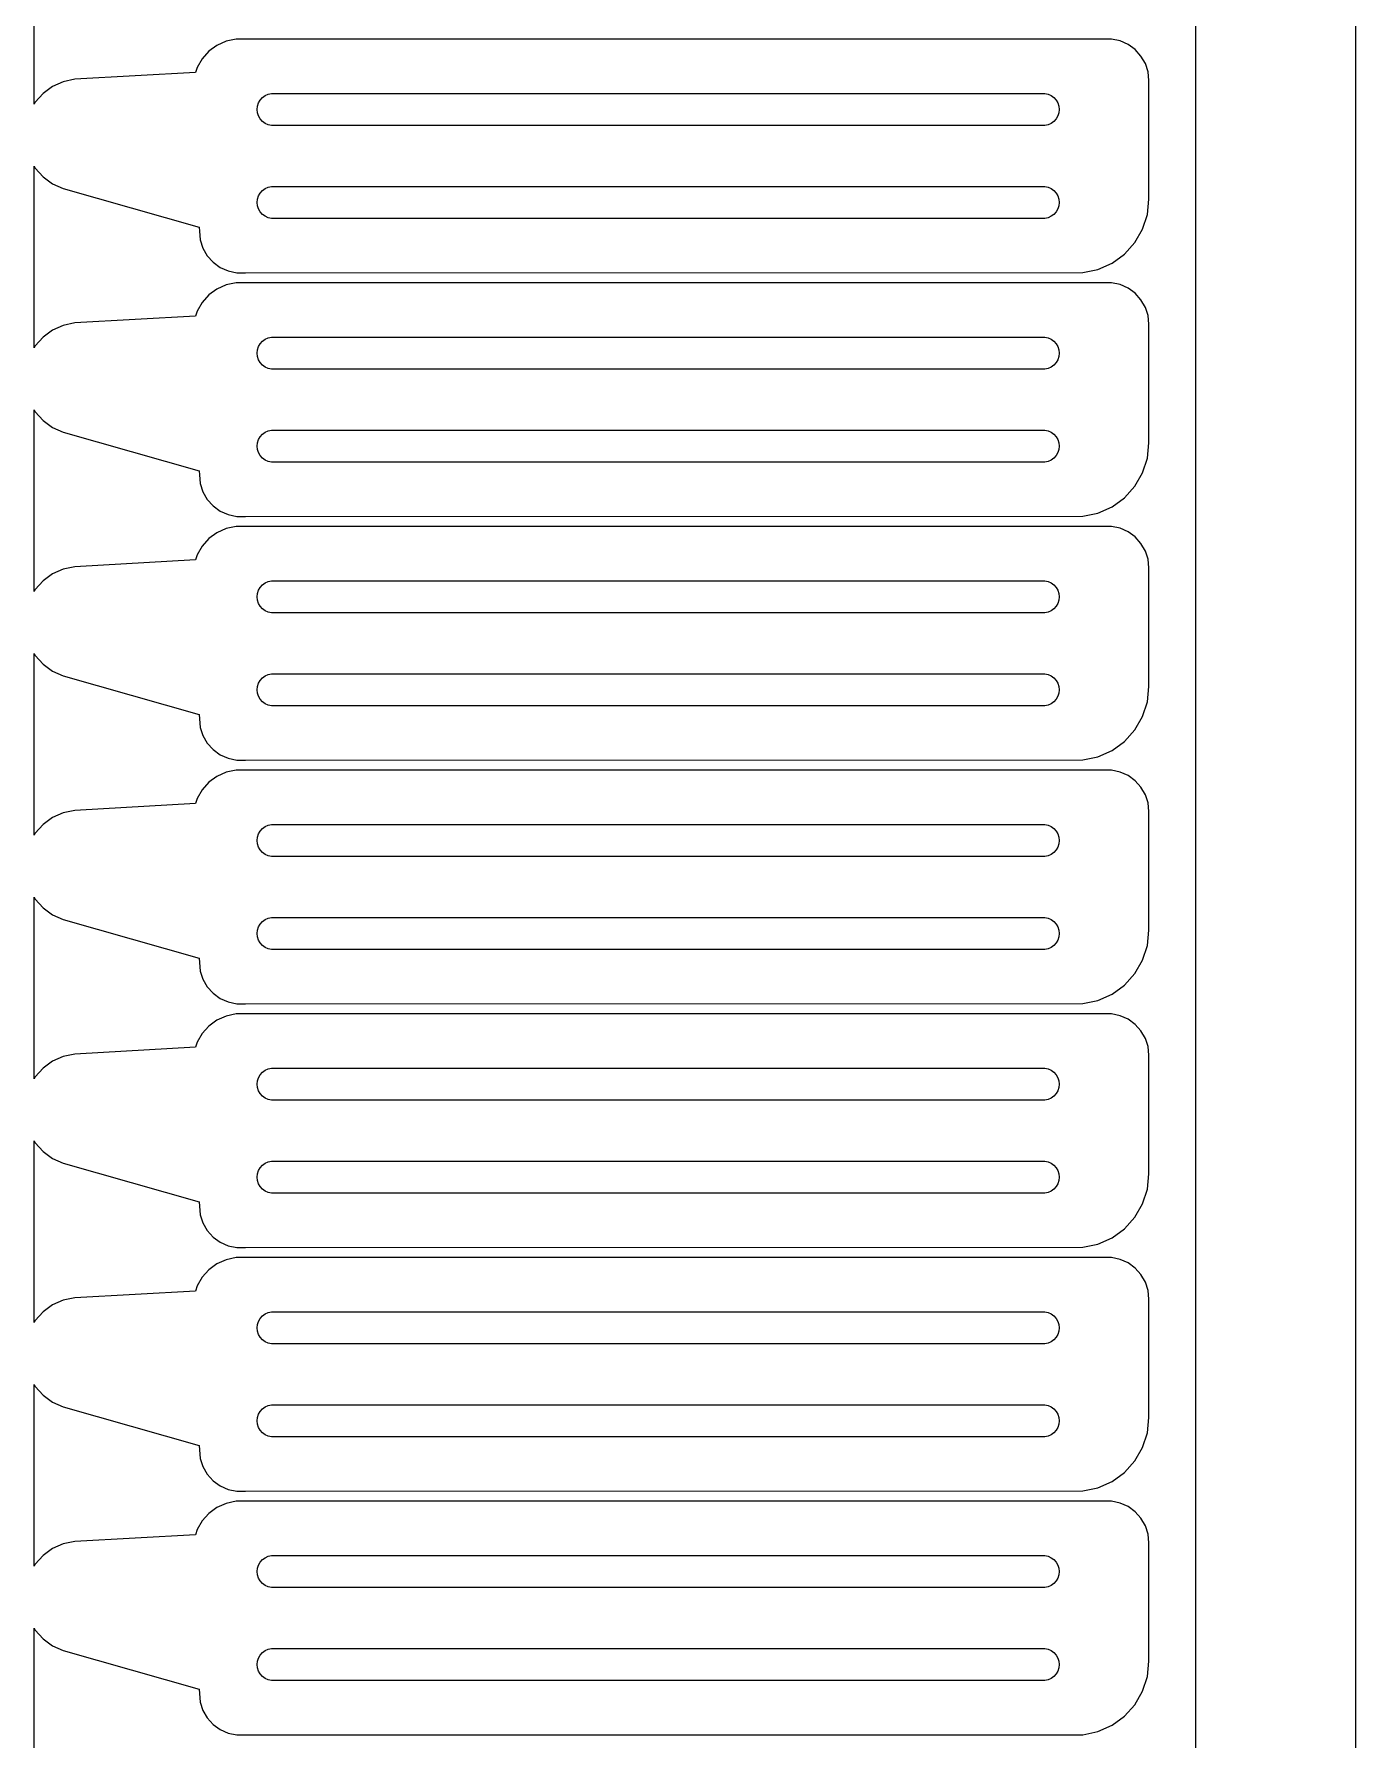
# Model space of a CAD drawing. Header units: metres. Extents: x 0 to 297, y 0 to 210.
# Drawn here: x 255.8 to 297, y 51.5 to 104.7 of the extents above; entities that cross this region are included whole.
import ezdxf

# ---------------------------------------------------------------- set-up
doc = ezdxf.new("R2010")
doc.units = ezdxf.units.M

msp = doc.modelspace()

# ---------------------------------------------------------------- linework, layer by layer
for p, q in [((297, 0), (297, 210)), ((292, 205), (292, 5)), ((255.8, 102.469), (255.8, 108.131)), ((261.5, 104.299), (261.246, 104.115)), ((261.786, 104.427), (261.5, 104.299)), ((262.093, 104.492), (261.786, 104.427)), ((289.386, 104.493), (262.093, 104.492)), ((289.652, 104.436), (289.386, 104.493)), ((289.9, 104.326), (289.652, 104.436)), ((290.12, 104.166), (289.9, 104.326)), ((261.036, 103.882), (260.88, 103.61)), ((261.246, 104.115), (261.036, 103.882)), ((290.302, 103.964), (290.12, 104.166)), ((290.438, 103.729), (290.302, 103.964)), ((257.067, 103.24), (256.709, 103.164)), ((260.828, 103.45), (257.067, 103.24)), ((260.88, 103.61), (260.828, 103.45)), ((290.522, 103.47), (290.438, 103.729)), ((290.55, 103.2), (290.522, 103.47)), ((256.079, 102.8), (255.834, 102.529)), ((256.375, 103.016), (256.079, 102.8)), ((256.709, 103.164), (256.375, 103.016)), ((262.915, 102.672), (263, 102.733)), ((263, 102.733), (263.095, 102.776)), ((263.095, 102.776), (263.198, 102.797)), ((263.198, 102.797), (287.302, 102.797)), ((287.302, 102.797), (287.405, 102.776)), ((287.405, 102.776), (287.5, 102.733)), ((287.5, 102.733), (287.585, 102.672)), ((290.55, 99.5), (290.55, 103.2)), ((255.834, 102.529), (255.8, 102.469)), ((262.75, 102.3), (262.761, 102.404)), ((262.761, 102.196), (262.75, 102.3)), ((262.761, 102.404), (262.793, 102.503)), ((262.793, 102.097), (262.761, 102.196)), ((262.793, 102.503), (262.845, 102.594)), ((262.845, 102.594), (262.915, 102.672)), ((287.585, 102.672), (287.655, 102.594)), ((287.655, 102.594), (287.707, 102.503)), ((287.707, 102.503), (287.739, 102.404)), ((287.739, 102.196), (287.707, 102.097)), ((287.739, 102.404), (287.75, 102.3)), ((287.75, 102.3), (287.739, 102.196)), ((262.845, 102.006), (262.793, 102.097)), ((262.915, 101.928), (262.845, 102.006)), ((263, 101.867), (262.915, 101.928)), ((263.095, 101.824), (263, 101.867)), ((263.198, 101.803), (263.095, 101.824)), ((287.302, 101.803), (263.198, 101.803)), ((287.405, 101.824), (287.302, 101.803)), ((287.5, 101.867), (287.405, 101.824)), ((287.585, 101.928), (287.5, 101.867)), ((287.655, 102.006), (287.585, 101.928)), ((287.707, 102.097), (287.655, 102.006)), ((255.8, 94.8693), (255.8, 100.531)), ((255.8, 100.531), (255.834, 100.471)), ((255.834, 100.471), (256.079, 100.199)), ((256.079, 100.199), (256.375, 99.9845)), ((256.375, 99.9845), (256.709, 99.8356)), ((256.709, 99.8356), (260.944, 98.6318)), ((262.75, 99.4), (262.761, 99.504)), ((262.761, 99.504), (262.793, 99.6034)), ((262.793, 99.6034), (262.845, 99.6939)), ((262.845, 99.6939), (262.915, 99.7716)), ((262.915, 99.7716), (263, 99.833)), ((263, 99.833), (263.095, 99.8755)), ((263.095, 99.8755), (263.198, 99.8973)), ((263.198, 99.8973), (287.302, 99.8973)), ((287.302, 99.8973), (287.405, 99.8755)), ((287.405, 99.8755), (287.5, 99.833)), ((287.5, 99.833), (287.585, 99.7716)), ((287.585, 99.7716), (287.655, 99.6939)), ((287.655, 99.6939), (287.707, 99.6034)), ((287.707, 99.6034), (287.739, 99.504)), ((287.739, 99.504), (287.75, 99.4)), ((290.5, 99.0218), (290.55, 99.5)), ((262.761, 99.296), (262.75, 99.4)), ((262.793, 99.1966), (262.761, 99.296)), ((262.845, 99.1061), (262.793, 99.1966)), ((262.915, 99.0284), (262.845, 99.1061)), ((263, 98.967), (262.915, 99.0284)), ((263.095, 98.9245), (263, 98.967)), ((287.5, 98.967), (287.405, 98.9245)), ((287.585, 99.0284), (287.5, 98.967)), ((287.655, 99.1061), (287.585, 99.0284)), ((287.707, 99.1966), (287.655, 99.1061)), ((287.739, 99.296), (287.707, 99.1966)), ((287.75, 99.4), (287.739, 99.296)), ((290.351, 98.5645), (290.5, 99.0218)), ((260.944, 98.6318), (260.95, 98.5)), ((260.95, 98.5), (260.978, 98.2297)), ((263.198, 98.9027), (263.095, 98.9245)), ((287.302, 98.9027), (263.198, 98.9027)), ((287.405, 98.9245), (287.302, 98.9027)), ((290.111, 98.1481), (290.351, 98.5645)), ((260.978, 98.2297), (261.062, 97.9712)), ((261.062, 97.9712), (261.198, 97.7359)), ((289.789, 97.7908), (290.111, 98.1481)), ((261.198, 97.7359), (261.38, 97.5339)), ((261.38, 97.5339), (261.6, 97.3742)), ((261.6, 97.3742), (261.848, 97.2636)), ((288.961, 97.3126), (289.4, 97.5081)), ((289.4, 97.5081), (289.789, 97.7908)), ((261.786, 96.8266), (261.5, 96.699)), ((262.093, 96.8918), (261.786, 96.8266)), ((261.848, 97.2636), (262.114, 97.2071)), ((289.386, 96.8929), (262.093, 96.8918)), ((262.114, 97.2071), (262.386, 97.2071)), ((262.386, 97.2071), (288.49, 97.2126)), ((288.49, 97.2126), (288.961, 97.3126)), ((289.652, 96.8364), (289.386, 96.8929)), ((289.9, 96.7258), (289.652, 96.8364)), ((261.246, 96.5147), (261.036, 96.2817)), ((261.5, 96.699), (261.246, 96.5147)), ((290.12, 96.5661), (289.9, 96.7258)), ((290.302, 96.3641), (290.12, 96.5661)), ((290.438, 96.1288), (290.302, 96.3641)), ((260.828, 95.8495), (257.067, 95.6404)), ((260.88, 96.0101), (260.828, 95.8495)), ((261.036, 96.2817), (260.88, 96.0101)), ((290.522, 95.8703), (290.438, 96.1288)), ((290.55, 95.6), (290.522, 95.8703)), ((256.375, 95.4155), (256.079, 95.2005)), ((256.709, 95.5643), (256.375, 95.4155)), ((257.067, 95.6404), (256.709, 95.5643)), ((290.55, 91.9), (290.55, 95.6)), ((255.834, 94.9286), (255.8, 94.8693)), ((256.079, 95.2005), (255.834, 94.9286)), ((262.75, 94.7), (262.761, 94.804)), ((262.761, 94.596), (262.75, 94.7)), ((262.761, 94.804), (262.793, 94.9034)), ((262.793, 94.9034), (262.845, 94.9939)), ((262.845, 94.9939), (262.915, 95.0716)), ((262.915, 95.0716), (263, 95.133)), ((263, 95.133), (263.095, 95.1755)), ((263.095, 95.1755), (263.198, 95.1973)), ((263.198, 95.1973), (287.302, 95.1973)), ((287.302, 95.1973), (287.405, 95.1755)), ((287.405, 95.1755), (287.5, 95.133)), ((287.5, 95.133), (287.585, 95.0716)), ((287.585, 95.0716), (287.655, 94.9939)), ((287.655, 94.9939), (287.707, 94.9034)), ((287.707, 94.9034), (287.739, 94.804)), ((287.739, 94.804), (287.75, 94.7)), ((287.75, 94.7), (287.739, 94.596)), ((262.793, 94.4966), (262.761, 94.596)), ((262.845, 94.4061), (262.793, 94.4966)), ((262.915, 94.3284), (262.845, 94.4061)), ((263, 94.267), (262.915, 94.3284)), ((263.095, 94.2245), (263, 94.267)), ((263.198, 94.2027), (263.095, 94.2245)), ((287.302, 94.2027), (263.198, 94.2027)), ((287.405, 94.2245), (287.302, 94.2027)), ((287.5, 94.267), (287.405, 94.2245)), ((287.585, 94.3284), (287.5, 94.267)), ((287.655, 94.4061), (287.585, 94.3284)), ((287.707, 94.4966), (287.655, 94.4061)), ((287.739, 94.596), (287.707, 94.4966)), ((255.8, 87.2693), (255.8, 92.9306)), ((255.8, 92.9306), (255.834, 92.8714)), ((255.834, 92.8714), (256.079, 92.5995)), ((256.079, 92.5995), (256.375, 92.3844)), ((256.375, 92.3844), (256.709, 92.2356)), ((256.709, 92.2356), (260.944, 91.0318)), ((262.793, 92.0034), (262.845, 92.0939)), ((262.845, 92.0939), (262.915, 92.1716)), ((262.915, 92.1716), (263, 92.233)), ((263, 92.233), (263.095, 92.2755)), ((263.095, 92.2755), (263.198, 92.2973)), ((263.198, 92.2973), (287.302, 92.2973)), ((287.302, 92.2973), (287.405, 92.2755)), ((287.405, 92.2755), (287.5, 92.233)), ((287.5, 92.233), (287.585, 92.1716)), ((287.585, 92.1716), (287.655, 92.0939)), ((287.655, 92.0939), (287.707, 92.0034)), ((262.75, 91.8), (262.761, 91.9039)), ((262.761, 91.696), (262.75, 91.8)), ((262.761, 91.9039), (262.793, 92.0034)), ((262.793, 91.5966), (262.761, 91.696)), ((262.845, 91.5061), (262.793, 91.5966)), ((262.915, 91.4284), (262.845, 91.5061)), ((287.655, 91.5061), (287.585, 91.4284)), ((287.707, 91.5966), (287.655, 91.5061)), ((287.707, 92.0034), (287.739, 91.9039)), ((287.739, 91.696), (287.707, 91.5966)), ((287.739, 91.9039), (287.75, 91.8)), ((287.75, 91.8), (287.739, 91.696)), ((290.5, 91.4218), (290.55, 91.9)), ((260.944, 91.0318), (260.95, 90.9)), ((263, 91.367), (262.915, 91.4284)), ((263.095, 91.3245), (263, 91.367)), ((263.198, 91.3027), (263.095, 91.3245)), ((287.302, 91.3027), (263.198, 91.3027)), ((287.405, 91.3245), (287.302, 91.3027)), ((287.5, 91.367), (287.405, 91.3245)), ((287.585, 91.4284), (287.5, 91.367)), ((290.351, 90.9645), (290.5, 91.4218)), ((260.95, 90.9), (260.978, 90.6297)), ((260.978, 90.6297), (261.062, 90.3712)), ((289.789, 90.1908), (290.111, 90.5481)), ((290.111, 90.5481), (290.351, 90.9645)), ((261.062, 90.3712), (261.198, 90.1359)), ((261.198, 90.1359), (261.38, 89.9339)), ((261.38, 89.9339), (261.6, 89.7742)), ((288.961, 89.7126), (289.4, 89.9081)), ((289.4, 89.9081), (289.789, 90.1908)), ((261.6, 89.7742), (261.848, 89.6636)), ((261.848, 89.6636), (262.114, 89.6071)), ((262.114, 89.6071), (262.386, 89.6071)), ((262.386, 89.6071), (288.49, 89.6126)), ((288.49, 89.6126), (288.961, 89.7126)), ((261.246, 88.9147), (261.036, 88.6817)), ((261.5, 89.099), (261.246, 88.9147)), ((261.786, 89.2266), (261.5, 89.099)), ((262.093, 89.2918), (261.786, 89.2266)), ((289.386, 89.2929), (262.093, 89.2918)), ((289.652, 89.2364), (289.386, 89.2929)), ((289.9, 89.1258), (289.652, 89.2364)), ((290.12, 88.9661), (289.9, 89.1258)), ((290.302, 88.7641), (290.12, 88.9661)), ((260.88, 88.4101), (260.828, 88.2495)), ((261.036, 88.6817), (260.88, 88.4101)), ((290.438, 88.5287), (290.302, 88.7641)), ((290.522, 88.2703), (290.438, 88.5287)), ((256.375, 87.8155), (256.079, 87.6005)), ((256.709, 87.9643), (256.375, 87.8155)), ((257.067, 88.0404), (256.709, 87.9643)), ((260.828, 88.2495), (257.067, 88.0404)), ((290.55, 88), (290.522, 88.2703)), ((290.55, 84.3), (290.55, 88)), ((255.834, 87.3286), (255.8, 87.2693)), ((256.079, 87.6005), (255.834, 87.3286)), ((262.761, 87.2039), (262.793, 87.3034)), ((262.793, 87.3034), (262.845, 87.3939)), ((262.845, 87.3939), (262.915, 87.4716)), ((262.915, 87.4716), (263, 87.533)), ((263, 87.533), (263.095, 87.5755)), ((263.095, 87.5755), (263.198, 87.5973)), ((263.198, 87.5973), (287.302, 87.5973)), ((287.302, 87.5973), (287.405, 87.5755)), ((287.405, 87.5755), (287.5, 87.533)), ((287.5, 87.533), (287.585, 87.4716)), ((287.585, 87.4716), (287.655, 87.3939)), ((287.655, 87.3939), (287.707, 87.3034)), ((287.707, 87.3034), (287.739, 87.2039)), ((262.75, 87.1), (262.761, 87.2039)), ((262.761, 86.996), (262.75, 87.1)), ((262.793, 86.8966), (262.761, 86.996)), ((262.845, 86.8061), (262.793, 86.8966)), ((262.915, 86.7284), (262.845, 86.8061)), ((263, 86.667), (262.915, 86.7284)), ((287.585, 86.7284), (287.5, 86.667)), ((287.655, 86.8061), (287.585, 86.7284)), ((287.707, 86.8966), (287.655, 86.8061)), ((287.739, 86.996), (287.707, 86.8966)), ((287.739, 87.2039), (287.75, 87.1)), ((287.75, 87.1), (287.739, 86.996)), ((263.095, 86.6245), (263, 86.667)), ((263.198, 86.6027), (263.095, 86.6245)), ((287.302, 86.6027), (263.198, 86.6027)), ((287.405, 86.6245), (287.302, 86.6027)), ((287.5, 86.667), (287.405, 86.6245)), ((255.8, 79.6693), (255.8, 85.3306)), ((255.8, 85.3306), (255.834, 85.2714)), ((255.834, 85.2714), (256.079, 84.9995)), ((256.079, 84.9995), (256.375, 84.7845)), ((256.375, 84.7845), (256.709, 84.6357)), ((256.709, 84.6357), (260.944, 83.4318)), ((262.915, 84.5716), (263, 84.633)), ((263, 84.633), (263.095, 84.6755)), ((263.095, 84.6755), (263.198, 84.6973)), ((263.198, 84.6973), (287.302, 84.6973)), ((287.302, 84.6973), (287.405, 84.6755)), ((287.405, 84.6755), (287.5, 84.633)), ((287.5, 84.633), (287.585, 84.5716)), ((262.75, 84.2), (262.761, 84.304)), ((262.761, 84.096), (262.75, 84.2)), ((262.761, 84.304), (262.793, 84.4034)), ((262.793, 83.9966), (262.761, 84.096)), ((262.793, 84.4034), (262.845, 84.4939)), ((262.845, 84.4939), (262.915, 84.5716)), ((287.585, 84.5716), (287.655, 84.4939)), ((287.655, 84.4939), (287.707, 84.4034)), ((287.707, 84.4034), (287.739, 84.304)), ((287.739, 84.096), (287.707, 83.9966)), ((287.739, 84.304), (287.75, 84.2)), ((287.75, 84.2), (287.739, 84.096)), ((290.5, 83.8218), (290.55, 84.3)), ((262.845, 83.9061), (262.793, 83.9966)), ((262.915, 83.8284), (262.845, 83.9061)), ((263, 83.767), (262.915, 83.8284)), ((263.095, 83.7245), (263, 83.767)), ((263.198, 83.7027), (263.095, 83.7245)), ((287.302, 83.7027), (263.198, 83.7027)), ((287.405, 83.7245), (287.302, 83.7027)), ((287.5, 83.767), (287.405, 83.7245)), ((287.585, 83.8284), (287.5, 83.767)), ((287.655, 83.9061), (287.585, 83.8284)), ((287.707, 83.9966), (287.655, 83.9061)), ((290.351, 83.3645), (290.5, 83.8218)), ((260.944, 83.4318), (260.95, 83.3)), ((260.95, 83.3), (260.978, 83.0297)), ((260.978, 83.0297), (261.062, 82.7712)), ((290.111, 82.9481), (290.351, 83.3645)), ((261.062, 82.7712), (261.198, 82.5359)), ((261.198, 82.5359), (261.38, 82.3339)), ((289.4, 82.3081), (289.789, 82.5908)), ((289.789, 82.5908), (290.111, 82.9481)), ((261.38, 82.3339), (261.6, 82.1742)), ((261.6, 82.1742), (261.848, 82.0636)), ((261.848, 82.0636), (262.114, 82.0071)), ((262.114, 82.0071), (262.386, 82.0071)), ((262.386, 82.0071), (288.49, 82.0126)), ((288.49, 82.0126), (288.961, 82.1126)), ((288.961, 82.1126), (289.4, 82.3081)), ((261.5, 81.499), (261.246, 81.3147)), ((261.786, 81.6266), (261.5, 81.499)), ((262.093, 81.6918), (261.786, 81.6266)), ((289.386, 81.6929), (262.093, 81.6918)), ((289.652, 81.6364), (289.386, 81.6929)), ((289.9, 81.5258), (289.652, 81.6364)), ((290.12, 81.3661), (289.9, 81.5258)), ((261.036, 81.0817), (260.88, 80.8101)), ((261.246, 81.3147), (261.036, 81.0817)), ((290.302, 81.1641), (290.12, 81.3661)), ((290.438, 80.9288), (290.302, 81.1641)), ((290.522, 80.6703), (290.438, 80.9288)), ((256.709, 80.3643), (256.375, 80.2155)), ((257.067, 80.4404), (256.709, 80.3643)), ((260.828, 80.6495), (257.067, 80.4404)), ((260.88, 80.8101), (260.828, 80.6495)), ((290.55, 80.4), (290.522, 80.6703)), ((290.55, 76.7), (290.55, 80.4)), ((256.079, 80.0005), (255.834, 79.7286)), ((256.375, 80.2155), (256.079, 80.0005)), ((262.845, 79.7939), (262.915, 79.8716)), ((262.915, 79.8716), (263, 79.933)), ((263, 79.933), (263.095, 79.9755)), ((263.095, 79.9755), (263.198, 79.9973)), ((263.198, 79.9973), (287.302, 79.9973)), ((287.302, 79.9973), (287.405, 79.9755)), ((287.405, 79.9755), (287.5, 79.933)), ((287.5, 79.933), (287.585, 79.8716)), ((287.585, 79.8716), (287.655, 79.7939)), ((255.834, 79.7286), (255.8, 79.6693)), ((262.75, 79.5), (262.761, 79.604)), ((262.761, 79.396), (262.75, 79.5)), ((262.761, 79.604), (262.793, 79.7034)), ((262.793, 79.2966), (262.761, 79.396)), ((262.793, 79.7034), (262.845, 79.7939)), ((262.845, 79.2061), (262.793, 79.2966)), ((287.655, 79.7939), (287.707, 79.7034)), ((287.707, 79.2966), (287.655, 79.2061)), ((287.707, 79.7034), (287.739, 79.604)), ((287.739, 79.396), (287.707, 79.2966)), ((287.739, 79.604), (287.75, 79.5)), ((287.75, 79.5), (287.739, 79.396)), ((262.915, 79.1284), (262.845, 79.2061)), ((263, 79.067), (262.915, 79.1284)), ((263.095, 79.0245), (263, 79.067)), ((263.198, 79.0027), (263.095, 79.0245)), ((287.302, 79.0027), (263.198, 79.0027)), ((287.405, 79.0245), (287.302, 79.0027)), ((287.5, 79.067), (287.405, 79.0245)), ((287.585, 79.1284), (287.5, 79.067)), ((287.655, 79.2061), (287.585, 79.1284)), ((255.8, 72.0694), (255.8, 77.7307)), ((255.8, 77.7307), (255.834, 77.6714)), ((255.834, 77.6714), (256.079, 77.3995)), ((256.079, 77.3995), (256.375, 77.1844)), ((256.375, 77.1844), (256.709, 77.0356)), ((256.709, 77.0356), (260.944, 75.8318)), ((262.75, 76.6), (262.761, 76.7039)), ((262.761, 76.7039), (262.793, 76.8034)), ((262.793, 76.8034), (262.845, 76.8939)), ((262.845, 76.8939), (262.915, 76.9716)), ((262.915, 76.9716), (263, 77.033)), ((263, 77.033), (263.095, 77.0755)), ((263.095, 77.0755), (263.198, 77.0973)), ((263.198, 77.0973), (287.302, 77.0973)), ((287.302, 77.0973), (287.405, 77.0755)), ((287.405, 77.0755), (287.5, 77.033)), ((287.5, 77.033), (287.585, 76.9716)), ((287.585, 76.9716), (287.655, 76.8939)), ((287.655, 76.8939), (287.707, 76.8034)), ((287.707, 76.8034), (287.739, 76.7039)), ((287.739, 76.7039), (287.75, 76.6)), ((290.5, 76.2218), (290.55, 76.7)), ((262.761, 76.496), (262.75, 76.6)), ((262.793, 76.3966), (262.761, 76.496)), ((262.845, 76.3061), (262.793, 76.3966)), ((262.915, 76.2284), (262.845, 76.3061)), ((263, 76.167), (262.915, 76.2284)), ((263.095, 76.1245), (263, 76.167)), ((263.198, 76.1027), (263.095, 76.1245)), ((287.302, 76.1027), (263.198, 76.1027)), ((287.405, 76.1245), (287.302, 76.1027)), ((287.5, 76.167), (287.405, 76.1245)), ((287.585, 76.2284), (287.5, 76.167)), ((287.655, 76.3061), (287.585, 76.2284)), ((287.707, 76.3966), (287.655, 76.3061)), ((287.739, 76.496), (287.707, 76.3966)), ((287.75, 76.6), (287.739, 76.496)), ((290.351, 75.7645), (290.5, 76.2218)), ((260.944, 75.8318), (260.95, 75.7)), ((260.95, 75.7), (260.978, 75.4297)), ((290.111, 75.3481), (290.351, 75.7645)), ((260.978, 75.4297), (261.062, 75.1712)), ((261.062, 75.1712), (261.198, 74.9359)), ((289.789, 74.9908), (290.111, 75.3481)), ((261.198, 74.9359), (261.38, 74.7339)), ((261.38, 74.7339), (261.6, 74.5742)), ((261.6, 74.5742), (261.848, 74.4636)), ((288.49, 74.4126), (288.961, 74.5126)), ((288.961, 74.5126), (289.4, 74.7081)), ((289.4, 74.7081), (289.789, 74.9908)), ((261.786, 74.0266), (261.5, 73.899)), ((262.093, 74.0918), (261.786, 74.0266)), ((261.848, 74.4636), (262.114, 74.4071)), ((289.386, 74.0929), (262.093, 74.0918)), ((262.114, 74.4071), (262.386, 74.4071)), ((262.386, 74.4071), (288.49, 74.4126)), ((289.652, 74.0364), (289.386, 74.0929)), ((289.9, 73.9258), (289.652, 74.0364)), ((261.036, 73.4817), (260.88, 73.2101)), ((261.246, 73.7147), (261.036, 73.4817)), ((261.5, 73.899), (261.246, 73.7147)), ((290.12, 73.7661), (289.9, 73.9258)), ((290.302, 73.5641), (290.12, 73.7661)), ((290.438, 73.3288), (290.302, 73.5641)), ((260.828, 73.0495), (257.067, 72.8404)), ((260.88, 73.2101), (260.828, 73.0495)), ((290.522, 73.0703), (290.438, 73.3288)), ((290.55, 72.8), (290.522, 73.0703)), ((256.079, 72.4005), (255.834, 72.1286)), ((256.375, 72.6155), (256.079, 72.4005)), ((256.709, 72.7643), (256.375, 72.6155)), ((257.067, 72.8404), (256.709, 72.7643)), ((263, 72.333), (263.095, 72.3755)), ((263.095, 72.3755), (263.198, 72.3973)), ((263.198, 72.3973), (287.302, 72.3973)), ((287.302, 72.3973), (287.405, 72.3755)), ((287.405, 72.3755), (287.5, 72.333)), ((290.55, 69.1), (290.55, 72.8)), ((255.834, 72.1286), (255.8, 72.0694)), ((262.75, 71.9), (262.761, 72.004)), ((262.761, 71.796), (262.75, 71.9)), ((262.761, 72.004), (262.793, 72.1034)), ((262.793, 72.1034), (262.845, 72.1939)), ((262.845, 72.1939), (262.915, 72.2716)), ((262.915, 72.2716), (263, 72.333)), ((287.5, 72.333), (287.585, 72.2716)), ((287.585, 72.2716), (287.655, 72.1939)), ((287.655, 72.1939), (287.707, 72.1034)), ((287.707, 72.1034), (287.739, 72.004)), ((287.739, 72.004), (287.75, 71.9)), ((287.75, 71.9), (287.739, 71.796)), ((262.793, 71.6966), (262.761, 71.796)), ((262.845, 71.6061), (262.793, 71.6966)), ((262.915, 71.5284), (262.845, 71.6061)), ((263, 71.467), (262.915, 71.5284)), ((263.095, 71.4245), (263, 71.467)), ((263.198, 71.4027), (263.095, 71.4245)), ((287.302, 71.4027), (263.198, 71.4027)), ((287.405, 71.4245), (287.302, 71.4027)), ((287.5, 71.467), (287.405, 71.4245)), ((287.585, 71.5284), (287.5, 71.467)), ((287.655, 71.6061), (287.585, 71.5284)), ((287.707, 71.6966), (287.655, 71.6061)), ((287.739, 71.796), (287.707, 71.6966)), ((255.8, 64.4693), (255.8, 70.1306)), ((255.8, 70.1306), (255.834, 70.0714)), ((255.834, 70.0714), (256.079, 69.7995)), ((256.079, 69.7995), (256.375, 69.5845)), ((256.375, 69.5845), (256.709, 69.4357)), ((256.709, 69.4357), (260.944, 68.2318)), ((262.761, 69.104), (262.793, 69.2034)), ((262.793, 69.2034), (262.845, 69.2939)), ((262.845, 69.2939), (262.915, 69.3716)), ((262.915, 69.3716), (263, 69.433)), ((263, 69.433), (263.095, 69.4755)), ((263.095, 69.4755), (263.198, 69.4973)), ((263.198, 69.4973), (287.302, 69.4973)), ((287.302, 69.4973), (287.405, 69.4755)), ((287.405, 69.4755), (287.5, 69.433)), ((287.5, 69.433), (287.585, 69.3716)), ((287.585, 69.3716), (287.655, 69.2939)), ((287.655, 69.2939), (287.707, 69.2034)), ((287.707, 69.2034), (287.739, 69.104)), ((262.75, 69), (262.761, 69.104)), ((262.761, 68.896), (262.75, 69)), ((262.793, 68.7966), (262.761, 68.896)), ((262.845, 68.7061), (262.793, 68.7966)), ((262.915, 68.6284), (262.845, 68.7061)), ((263, 68.567), (262.915, 68.6284)), ((287.585, 68.6284), (287.5, 68.567)), ((287.655, 68.7061), (287.585, 68.6284)), ((287.707, 68.7966), (287.655, 68.7061)), ((287.739, 68.896), (287.707, 68.7966)), ((287.739, 69.104), (287.75, 69)), ((287.75, 69), (287.739, 68.896)), ((290.5, 68.6218), (290.55, 69.1)), ((260.944, 68.2318), (260.95, 68.1)), ((260.95, 68.1), (260.978, 67.8297)), ((263.095, 68.5245), (263, 68.567)), ((263.198, 68.5027), (263.095, 68.5245)), ((287.302, 68.5027), (263.198, 68.5027)), ((287.405, 68.5245), (287.302, 68.5027)), ((287.5, 68.567), (287.405, 68.5245)), ((290.111, 67.7481), (290.351, 68.1645)), ((290.351, 68.1645), (290.5, 68.6218)), ((260.978, 67.8297), (261.062, 67.5712)), ((261.062, 67.5712), (261.198, 67.3359)), ((289.789, 67.3908), (290.111, 67.7481)), ((261.198, 67.3359), (261.38, 67.1339)), ((261.38, 67.1339), (261.6, 66.9742)), ((288.961, 66.9126), (289.4, 67.1081)), ((289.4, 67.1081), (289.789, 67.3908)), ((261.6, 66.9742), (261.848, 66.8636)), ((261.848, 66.8636), (262.114, 66.8071)), ((262.114, 66.8071), (262.386, 66.8071)), ((262.386, 66.8071), (288.49, 66.8126)), ((288.49, 66.8126), (288.961, 66.9126)), ((261.246, 66.1147), (261.036, 65.8817)), ((261.5, 66.299), (261.246, 66.1147)), ((261.786, 66.4266), (261.5, 66.299)), ((262.093, 66.4918), (261.786, 66.4266)), ((289.386, 66.4929), (262.093, 66.4918)), ((289.652, 66.4364), (289.386, 66.4929)), ((289.9, 66.3258), (289.652, 66.4364)), ((290.12, 66.1661), (289.9, 66.3258)), ((290.302, 65.9641), (290.12, 66.1661)), ((260.828, 65.4495), (257.067, 65.2404)), ((260.88, 65.6101), (260.828, 65.4495)), ((261.036, 65.8817), (260.88, 65.6101)), ((290.438, 65.7288), (290.302, 65.9641)), ((290.522, 65.4703), (290.438, 65.7288)), ((290.55, 65.2), (290.522, 65.4703)), ((256.375, 65.0155), (256.079, 64.8005)), ((256.709, 65.1643), (256.375, 65.0155)), ((257.067, 65.2404), (256.709, 65.1643)), ((290.55, 61.5), (290.55, 65.2)), ((255.834, 64.5286), (255.8, 64.4693)), ((256.079, 64.8005), (255.834, 64.5286)), ((262.75, 64.3), (262.761, 64.4039)), ((262.761, 64.4039), (262.793, 64.5034)), ((262.793, 64.5034), (262.845, 64.5939)), ((262.845, 64.5939), (262.915, 64.6716)), ((262.915, 64.6716), (263, 64.733)), ((263, 64.733), (263.095, 64.7755)), ((263.095, 64.7755), (263.198, 64.7973)), ((263.198, 64.7973), (287.302, 64.7973)), ((287.302, 64.7973), (287.405, 64.7755)), ((287.405, 64.7755), (287.5, 64.733)), ((287.5, 64.733), (287.585, 64.6716)), ((287.585, 64.6716), (287.655, 64.5939)), ((287.655, 64.5939), (287.707, 64.5034)), ((287.707, 64.5034), (287.739, 64.4039)), ((287.739, 64.4039), (287.75, 64.3)), ((262.761, 64.196), (262.75, 64.3)), ((262.793, 64.0966), (262.761, 64.196)), ((262.845, 64.0061), (262.793, 64.0966)), ((262.915, 63.9284), (262.845, 64.0061)), ((263, 63.867), (262.915, 63.9284)), ((263.095, 63.8245), (263, 63.867)), ((287.5, 63.867), (287.405, 63.8245)), ((287.585, 63.9284), (287.5, 63.867)), ((287.655, 64.0061), (287.585, 63.9284)), ((287.707, 64.0966), (287.655, 64.0061)), ((287.739, 64.196), (287.707, 64.0966)), ((287.75, 64.3), (287.739, 64.196)), ((263.198, 63.8027), (263.095, 63.8245)), ((287.302, 63.8027), (263.198, 63.8027)), ((287.405, 63.8245), (287.302, 63.8027)), ((255.8, 56.8693), (255.8, 62.5306)), ((255.8, 62.5306), (255.834, 62.4714)), ((255.834, 62.4714), (256.079, 62.1995)), ((256.079, 62.1995), (256.375, 61.9845)), ((256.375, 61.9845), (256.709, 61.8356)), ((256.709, 61.8356), (260.944, 60.6318)), ((262.845, 61.6939), (262.915, 61.7716)), ((262.915, 61.7716), (263, 61.833)), ((263, 61.833), (263.095, 61.8755)), ((263.095, 61.8755), (263.198, 61.8972)), ((263.198, 61.8972), (287.302, 61.8972)), ((287.302, 61.8972), (287.405, 61.8755)), ((287.405, 61.8755), (287.5, 61.833)), ((287.5, 61.833), (287.585, 61.7716)), ((287.585, 61.7716), (287.655, 61.6939)), ((262.75, 61.4), (262.761, 61.504)), ((262.761, 61.296), (262.75, 61.4)), ((262.761, 61.504), (262.793, 61.6034)), ((262.793, 61.1966), (262.761, 61.296)), ((262.793, 61.6034), (262.845, 61.6939)), ((262.845, 61.1061), (262.793, 61.1966)), ((287.655, 61.6939), (287.707, 61.6034)), ((287.707, 61.1966), (287.655, 61.1061)), ((287.707, 61.6034), (287.739, 61.504)), ((287.739, 61.296), (287.707, 61.1966)), ((287.739, 61.504), (287.75, 61.4)), ((287.75, 61.4), (287.739, 61.296)), ((290.5, 61.0218), (290.55, 61.5)), ((262.915, 61.0284), (262.845, 61.1061)), ((263, 60.967), (262.915, 61.0284)), ((263.095, 60.9245), (263, 60.967)), ((263.198, 60.9027), (263.095, 60.9245)), ((287.302, 60.9027), (263.198, 60.9027)), ((287.405, 60.9245), (287.302, 60.9027)), ((287.5, 60.967), (287.405, 60.9245)), ((287.585, 61.0284), (287.5, 60.967)), ((287.655, 61.1061), (287.585, 61.0284)), ((290.351, 60.5645), (290.5, 61.0218)), ((260.944, 60.6318), (260.95, 60.5)), ((260.95, 60.5), (260.978, 60.2297)), ((260.978, 60.2297), (261.062, 59.9712)), ((289.789, 59.7908), (290.111, 60.1481)), ((290.111, 60.1481), (290.351, 60.5645)), ((261.062, 59.9712), (261.198, 59.7359)), ((261.198, 59.7359), (261.38, 59.5339)), ((289.4, 59.5081), (289.789, 59.7908)), ((261.38, 59.5339), (261.6, 59.3742)), ((261.6, 59.3742), (261.848, 59.2636)), ((261.848, 59.2636), (262.114, 59.2071)), ((262.114, 59.2071), (262.386, 59.2071)), ((262.386, 59.2071), (288.49, 59.2126)), ((288.49, 59.2126), (288.961, 59.3126)), ((288.961, 59.3126), (289.4, 59.5081)), ((261.5, 58.699), (261.246, 58.5147)), ((261.786, 58.8266), (261.5, 58.699)), ((262.093, 58.8918), (261.786, 58.8266)), ((289.386, 58.8929), (262.093, 58.8918)), ((289.652, 58.8364), (289.386, 58.8929)), ((289.9, 58.7258), (289.652, 58.8364)), ((290.12, 58.5661), (289.9, 58.7258)), ((290.302, 58.3641), (290.12, 58.5661)), ((260.88, 58.0101), (260.828, 57.8495)), ((261.036, 58.2817), (260.88, 58.0101)), ((261.246, 58.5147), (261.036, 58.2817)), ((290.438, 58.1288), (290.302, 58.3641)), ((290.522, 57.8703), (290.438, 58.1288)), ((256.709, 57.5643), (256.375, 57.4155)), ((257.067, 57.6404), (256.709, 57.5643)), ((260.828, 57.8495), (257.067, 57.6404)), ((290.55, 57.6), (290.522, 57.8703)), ((290.55, 53.9), (290.55, 57.6)), ((255.834, 56.9286), (255.8, 56.8693)), ((256.079, 57.2005), (255.834, 56.9286)), ((256.375, 57.4155), (256.079, 57.2005)), ((262.793, 56.9034), (262.845, 56.9939)), ((262.845, 56.9939), (262.915, 57.0716)), ((262.915, 57.0716), (263, 57.133)), ((263, 57.133), (263.095, 57.1755)), ((263.095, 57.1755), (263.198, 57.1973)), ((263.198, 57.1973), (287.302, 57.1973)), ((287.302, 57.1973), (287.405, 57.1755)), ((287.405, 57.1755), (287.5, 57.133)), ((287.5, 57.133), (287.585, 57.0716)), ((287.585, 57.0716), (287.655, 56.9939)), ((287.655, 56.9939), (287.707, 56.9034)), ((262.75, 56.7), (262.761, 56.804)), ((262.761, 56.596), (262.75, 56.7)), ((262.761, 56.804), (262.793, 56.9034)), ((262.793, 56.4966), (262.761, 56.596)), ((262.845, 56.4061), (262.793, 56.4966)), ((262.915, 56.3284), (262.845, 56.4061)), ((287.655, 56.4061), (287.585, 56.3284)), ((287.707, 56.4966), (287.655, 56.4061)), ((287.707, 56.9034), (287.739, 56.804)), ((287.739, 56.596), (287.707, 56.4966)), ((287.739, 56.804), (287.75, 56.7)), ((287.75, 56.7), (287.739, 56.596)), ((263, 56.267), (262.915, 56.3284)), ((263.095, 56.2245), (263, 56.267)), ((263.198, 56.2027), (263.095, 56.2245)), ((287.302, 56.2027), (263.198, 56.2027)), ((287.405, 56.2245), (287.302, 56.2027)), ((287.5, 56.267), (287.405, 56.2245)), ((287.585, 56.3284), (287.5, 56.267)), ((255.8, 49.2693), (255.8, 54.9306)), ((255.8, 54.9306), (255.834, 54.8714)), ((255.834, 54.8714), (256.079, 54.5995)), ((256.079, 54.5995), (256.375, 54.3844)), ((256.375, 54.3844), (256.709, 54.2356)), ((263, 54.233), (263.095, 54.2755)), ((263.095, 54.2755), (263.198, 54.2973)), ((263.198, 54.2973), (287.302, 54.2973)), ((287.302, 54.2973), (287.405, 54.2755)), ((287.405, 54.2755), (287.5, 54.233)), ((256.709, 54.2356), (260.944, 53.0318)), ((262.75, 53.8), (262.761, 53.9039)), ((262.761, 53.696), (262.75, 53.8)), ((262.761, 53.9039), (262.793, 54.0034)), ((262.793, 54.0034), (262.845, 54.0939)), ((262.845, 54.0939), (262.915, 54.1716)), ((262.915, 54.1716), (263, 54.233)), ((287.5, 54.233), (287.585, 54.1716)), ((287.585, 54.1716), (287.655, 54.0939)), ((287.655, 54.0939), (287.707, 54.0034)), ((287.707, 54.0034), (287.739, 53.9039)), ((287.739, 53.9039), (287.75, 53.8)), ((287.75, 53.8), (287.739, 53.696)), ((290.5, 53.4218), (290.55, 53.9)), ((262.793, 53.5966), (262.761, 53.696)), ((262.845, 53.5061), (262.793, 53.5966)), ((262.915, 53.4284), (262.845, 53.5061)), ((263, 53.367), (262.915, 53.4284)), ((263.095, 53.3245), (263, 53.367)), ((263.198, 53.3027), (263.095, 53.3245)), ((287.302, 53.3027), (263.198, 53.3027)), ((287.405, 53.3245), (287.302, 53.3027)), ((287.5, 53.367), (287.405, 53.3245)), ((287.585, 53.4284), (287.5, 53.367)), ((287.655, 53.5061), (287.585, 53.4284)), ((287.707, 53.5966), (287.655, 53.5061)), ((287.739, 53.696), (287.707, 53.5966)), ((290.351, 52.9645), (290.5, 53.4218)), ((260.944, 53.0318), (260.95, 52.9)), ((260.95, 52.9), (260.978, 52.6297)), ((290.111, 52.5481), (290.351, 52.9645)), ((260.978, 52.6297), (261.062, 52.3712)), ((261.062, 52.3712), (261.198, 52.1359)), ((289.4, 51.9081), (289.789, 52.1908)), ((289.789, 52.1908), (290.111, 52.5481)), ((261.198, 52.1359), (261.38, 51.9339)), ((261.38, 51.9339), (261.6, 51.7742)), ((261.6, 51.7742), (261.848, 51.6636)), ((261.848, 51.6636), (262.114, 51.6071)), ((262.114, 51.6071), (262.386, 51.6071)), ((262.386, 51.6071), (288.49, 51.6126)), ((288.49, 51.6126), (288.961, 51.7126)), ((288.961, 51.7126), (289.4, 51.9081))]:
    msp.add_line(p, q)

doc.saveas('drawing.dxf')
